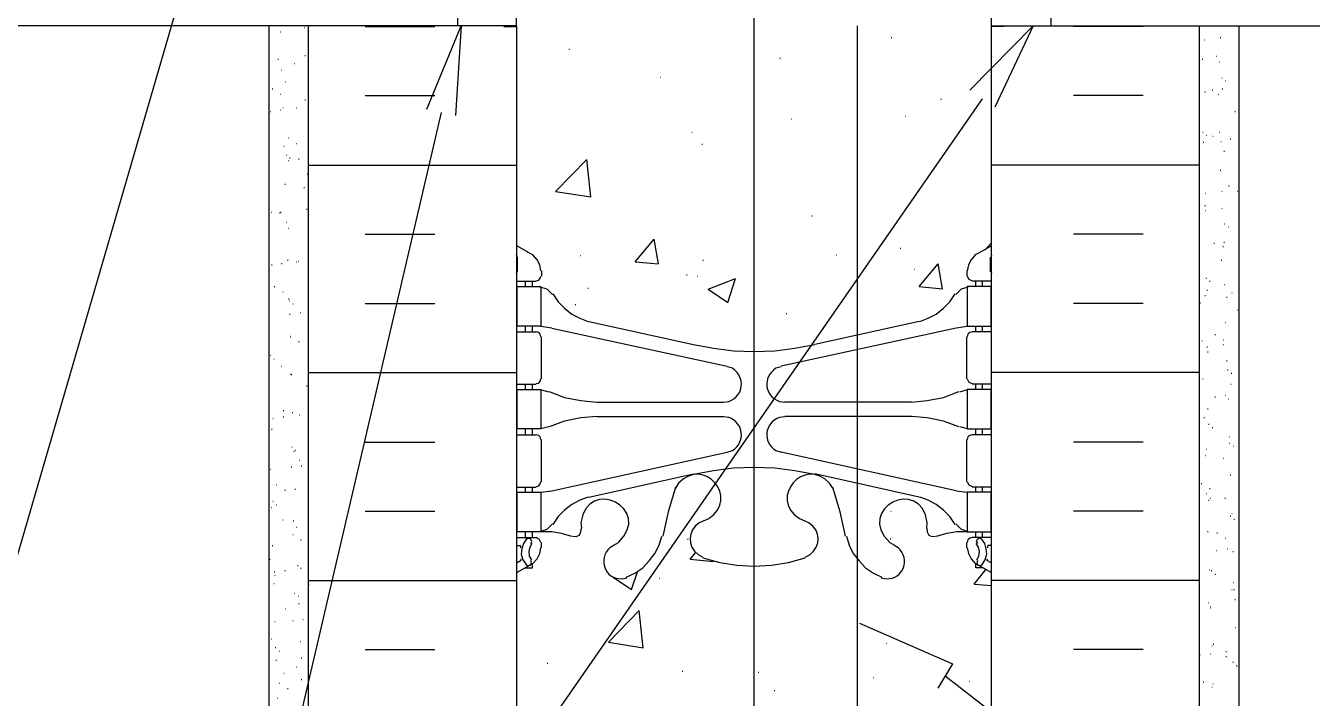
# Model space of a CAD drawing. Header units: millimetres. Extents: x 14 to 201, y 16 to 268.
# Drawn here: x 81.5 to 133.1, y 139.5 to 166.5 of the extents above; entities that cross this region are included whole.
import ezdxf

# ---------------------------------------------------------------- set-up
doc = ezdxf.new("R2010")
doc.units = ezdxf.units.MM
doc.layers.get('0').update_dxf_attribs({"linetype": 'CONTINUOUS'})

msp = doc.modelspace()

# ---------------------------------------------------------------- linework, layer by layer
at = {"color": 0}
for p, q in [((110.745, 112.713), (110.745, 244.878)), ((101.22, 166.497), (101.22, 242.485)), ((120.27, 166.497), (120.27, 242.485)), ((98.848, 168.085), (98.848, 166.497)), ((122.64, 168.085), (122.64, 166.497)), ((87.6088, 167.301), (80.3906, 142.495)), ((101.22, 166.497), (21.9081, 166.497)), ((91.2922, 80.7724), (91.2922, 166.497)), ((92.8797, 137.922), (92.8797, 166.497)), ((97.6203, 163.153), (98.9969, 166.497)), ((98.9969, 166.497), (98.764, 162.899)), ((101.22, 166.497), (101.22, 137.922)), ((114.872, 166.497), (114.872, 80.7724)), ((119.402, 163.915), (121.941, 166.497)), ((120.27, 137.922), (120.27, 166.497)), ((120.27, 166.497), (194.225, 166.497)), ((121.941, 166.497), (120.396, 163.237)), ((128.608, 137.922), (128.608, 166.497)), ((130.196, 80.7724), (130.196, 166.497)), ((119.888, 163.576), (87.4187, 116.756)), ((98.1922, 163.026), (87.4187, 116.756)), ((101.24, 157.671), (101.684, 157.416)), ((101.876, 157.311), (101.663, 157.416)), ((119.825, 157.416), (119.612, 157.311)), ((119.804, 157.416), (120.247, 157.671)), ((101.24, 157.226), (101.22, 157.289)), ((101.24, 157.289), (101.24, 157.289)), ((101.261, 156.633), (101.261, 157.226)), ((102.045, 157.12), (101.876, 157.311)), ((102.15, 156.909), (102.045, 157.12)), ((102.193, 156.676), (102.15, 156.909)), ((119.338, 156.909), (119.295, 156.676)), ((119.443, 157.12), (119.338, 156.909)), ((119.612, 157.311), (119.443, 157.12)), ((120.227, 156.633), (120.227, 157.226)), ((120.247, 157.289), (120.247, 157.289)), ((120.27, 157.289), (120.247, 157.226)), ((101.22, 156.57), (101.24, 156.633)), ((102.108, 156.294), (102.172, 156.38)), ((102.172, 156.38), (102.193, 156.464)), ((102.213, 156.676), (102.213, 156.464)), ((119.275, 156.676), (119.275, 156.464)), ((119.295, 156.464), (119.359, 156.337)), ((119.359, 156.337), (119.485, 156.274)), ((120.247, 156.633), (120.27, 156.57)), ((101.22, 156.253), (102.003, 156.253)), ((101.24, 156.041), (102.193, 156.041)), ((101.24, 154.453), (101.24, 156.041)), ((101.579, 156.041), (101.579, 156.253)), ((101.854, 156.041), (101.854, 156.253)), ((102.003, 156.274), (102.108, 156.294)), ((102.446, 155.935), (102.172, 156.02)), ((102.193, 156.041), (102.193, 154.453)), ((102.658, 155.724), (102.446, 155.935)), ((119.042, 155.935), (118.83, 155.724)), ((119.316, 156.02), (119.042, 155.935)), ((120.247, 156.041), (119.295, 156.041)), ((119.295, 156.041), (119.295, 154.453)), ((120.27, 156.253), (119.485, 156.253)), ((119.634, 156.041), (119.634, 156.253)), ((119.908, 156.041), (119.908, 156.253)), ((120.247, 154.453), (120.247, 156.041)), ((102.679, 155.744), (102.891, 155.426)), ((102.891, 155.426), (103.145, 155.172)), ((118.343, 155.172), (118.597, 155.426)), ((118.597, 155.426), (118.809, 155.744)), ((103.145, 155.172), (103.441, 154.94)), ((103.441, 154.94), (103.759, 154.77)), ((117.729, 154.77), (118.047, 154.94)), ((118.047, 154.94), (118.343, 155.172)), ((102.193, 154.453), (101.24, 154.453)), ((101.579, 154.22), (101.579, 154.453)), ((101.854, 154.22), (101.854, 154.453)), ((102.638, 154.368), (102.193, 154.433)), ((102.638, 154.368), (109.664, 152.845)), ((103.759, 154.77), (104.097, 154.643)), ((104.119, 154.643), (108.31, 153.712)), ((118.85, 154.368), (111.824, 152.845)), ((117.369, 154.643), (113.178, 153.712)), ((117.391, 154.643), (117.729, 154.77)), ((119.295, 154.433), (118.85, 154.368)), ((119.295, 154.453), (120.247, 154.453)), ((119.634, 154.22), (119.634, 154.453)), ((119.908, 154.22), (119.908, 154.453)), ((101.22, 154.22), (102.003, 154.22)), ((102.108, 154.2), (102.003, 154.22)), ((102.172, 154.136), (102.108, 154.2)), ((102.193, 154.03), (102.172, 154.136)), ((102.213, 152.337), (102.213, 154.03)), ((119.275, 152.337), (119.275, 154.03)), ((119.316, 154.136), (119.295, 154.03)), ((119.402, 154.2), (119.316, 154.136)), ((119.485, 154.22), (119.402, 154.2)), ((120.27, 154.22), (119.485, 154.22)), ((108.31, 153.712), (109.115, 153.565)), ((109.115, 153.565), (109.918, 153.458)), ((109.918, 153.458), (110.745, 153.438)), ((110.745, 153.438), (111.57, 153.458)), ((111.57, 153.458), (112.373, 153.565)), ((112.373, 153.565), (113.178, 153.712)), ((109.877, 152.76), (109.664, 152.823)), ((111.824, 152.823), (111.611, 152.76)), ((102.108, 152.167), (102.172, 152.251)), ((102.172, 152.251), (102.193, 152.337)), ((119.295, 152.337), (119.359, 152.21)), ((119.359, 152.21), (119.485, 152.146)), ((101.22, 152.124), (102.003, 152.124)), ((101.24, 151.914), (102.193, 151.914)), ((101.24, 150.326), (101.24, 151.914)), ((101.579, 151.914), (101.579, 152.124)), ((101.854, 151.914), (101.854, 152.124)), ((102.003, 152.146), (102.108, 152.167)), ((102.193, 151.914), (102.193, 150.326)), ((102.509, 151.807), (102.193, 151.892)), ((102.509, 151.807), (102.193, 151.892)), ((102.532, 151.828), (103.145, 151.595)), ((102.532, 151.828), (103.145, 151.595)), ((118.343, 151.595), (118.956, 151.828)), ((118.343, 151.595), (118.956, 151.828)), ((119.295, 151.892), (118.979, 151.807)), ((119.295, 151.892), (118.979, 151.807)), ((120.247, 151.914), (119.295, 151.914)), ((119.295, 151.914), (119.295, 150.326)), ((120.27, 152.124), (119.485, 152.124)), ((119.634, 151.914), (119.634, 152.124)), ((119.908, 151.914), (119.908, 152.124)), ((120.247, 150.326), (120.247, 151.914)), ((103.145, 151.595), (103.801, 151.468)), ((103.145, 151.595), (103.801, 151.468)), ((103.801, 151.468), (104.436, 151.405)), ((103.801, 151.468), (104.436, 151.405)), ((104.436, 151.405), (109.517, 151.405)), ((109.517, 151.405), (109.728, 151.426)), ((111.76, 151.426), (111.971, 151.405)), ((117.052, 151.405), (111.971, 151.405)), ((117.052, 151.405), (117.687, 151.468)), ((117.052, 151.405), (117.687, 151.468)), ((117.687, 151.468), (118.343, 151.595)), ((117.687, 151.468), (118.343, 151.595)), ((103.801, 150.77), (103.145, 150.643)), ((104.436, 150.833), (103.801, 150.77)), ((104.436, 150.833), (109.517, 150.833)), ((109.728, 150.792), (109.517, 150.813)), ((111.971, 150.813), (111.76, 150.792)), ((117.052, 150.833), (111.971, 150.833)), ((117.687, 150.77), (117.052, 150.833)), ((118.343, 150.643), (117.687, 150.77)), ((102.193, 150.326), (101.24, 150.326)), ((101.579, 150.093), (101.579, 150.326)), ((101.854, 150.093), (101.854, 150.326)), ((102.193, 150.347), (102.509, 150.432)), ((103.145, 150.643), (102.532, 150.41)), ((118.956, 150.41), (118.343, 150.643)), ((118.979, 150.432), (119.295, 150.347)), ((119.295, 150.326), (120.247, 150.326)), ((119.634, 150.093), (119.634, 150.326)), ((119.908, 150.093), (119.908, 150.326)), ((101.22, 150.093), (102.003, 150.093)), ((102.108, 150.071), (102.003, 150.093)), ((102.172, 150.008), (102.108, 150.071)), ((102.193, 149.903), (102.172, 150.008)), ((102.213, 148.209), (102.213, 149.903)), ((119.275, 148.209), (119.275, 149.903)), ((119.316, 150.008), (119.295, 149.903)), ((119.402, 150.071), (119.316, 150.008)), ((119.485, 150.093), (119.402, 150.071)), ((120.27, 150.093), (119.485, 150.093)), ((102.638, 147.85), (109.664, 149.394)), ((109.664, 149.394), (109.877, 149.458)), ((111.611, 149.458), (111.824, 149.394)), ((118.85, 147.85), (111.824, 149.394)), ((109.115, 148.653), (108.31, 148.506)), ((109.918, 148.759), (109.115, 148.653)), ((110.745, 148.78), (109.918, 148.759)), ((111.57, 148.759), (110.745, 148.78)), ((112.373, 148.653), (111.57, 148.759)), ((113.178, 148.506), (112.373, 148.653)), ((102.108, 148.04), (102.172, 148.124)), ((102.172, 148.124), (102.193, 148.209)), ((104.119, 147.595), (108.31, 148.526)), ((107.717, 148.146), (107.59, 147.954)), ((117.369, 147.595), (113.178, 148.526)), ((113.897, 147.954), (113.771, 148.146)), ((119.295, 148.209), (119.359, 148.083)), ((119.359, 148.083), (119.485, 148.018)), ((101.22, 147.997), (102.003, 147.997)), ((101.24, 147.786), (102.193, 147.786)), ((101.24, 146.199), (101.24, 147.786)), ((101.579, 147.786), (101.579, 147.997)), ((101.854, 147.786), (101.854, 147.997)), ((102.003, 148.018), (102.108, 148.04)), ((102.193, 147.786), (102.638, 147.85)), ((102.193, 147.786), (102.193, 146.199)), ((104.097, 147.595), (103.759, 147.468)), ((107.59, 147.977), (107.294, 147.002)), ((114.194, 147.002), (113.897, 147.977)), ((117.729, 147.468), (117.391, 147.595)), ((118.85, 147.85), (119.295, 147.786)), ((120.247, 147.786), (119.295, 147.786)), ((119.295, 147.786), (119.295, 146.199)), ((120.27, 147.997), (119.485, 147.997)), ((119.634, 147.786), (119.634, 147.997)), ((119.908, 147.786), (119.908, 147.997)), ((120.247, 146.199), (120.247, 147.786)), ((103.145, 147.066), (102.891, 146.812)), ((103.441, 147.298), (103.145, 147.066)), ((103.759, 147.468), (103.441, 147.298)), ((118.047, 147.298), (117.729, 147.468)), ((118.343, 147.066), (118.047, 147.298)), ((118.597, 146.812), (118.343, 147.066)), ((102.891, 146.812), (102.679, 146.495)), ((103.801, 146.558), (103.823, 146.346)), ((107.294, 147.002), (107.082, 146.029)), ((108.733, 146.643), (108.543, 146.558)), ((108.712, 146.643), (108.924, 146.728)), ((112.564, 146.728), (112.776, 146.643)), ((112.945, 146.558), (112.755, 146.643)), ((114.406, 146.029), (114.194, 147.002)), ((117.665, 146.346), (117.687, 146.558)), ((118.809, 146.495), (118.597, 146.812)), ((102.193, 146.199), (101.24, 146.199)), ((101.579, 145.966), (101.579, 146.199)), ((101.854, 145.966), (101.854, 146.199)), ((102.172, 146.219), (102.446, 146.304)), ((102.616, 146.199), (102.193, 146.199)), ((102.446, 146.304), (102.658, 146.516)), ((103.018, 146.134), (102.616, 146.199)), ((103.441, 146.007), (103.018, 146.134)), ((103.463, 146.029), (103.61, 146.007)), ((103.61, 146.007), (103.737, 146.071)), ((103.737, 146.071), (103.801, 146.199)), ((103.801, 146.199), (103.823, 146.346)), ((106.934, 145.67), (107.041, 146.029)), ((114.449, 146.029), (114.554, 145.67)), ((117.665, 146.346), (117.687, 146.199)), ((117.687, 146.199), (117.751, 146.071)), ((117.751, 146.071), (117.878, 146.007)), ((117.878, 146.007), (118.025, 146.029)), ((118.47, 146.134), (118.047, 146.007)), ((118.872, 146.199), (118.47, 146.134)), ((118.83, 146.516), (119.042, 146.304)), ((119.295, 146.199), (118.872, 146.199)), ((119.042, 146.304), (119.316, 146.219)), ((119.295, 146.199), (120.247, 146.199)), ((119.634, 145.966), (119.634, 146.199)), ((119.908, 145.966), (119.908, 146.199)), ((101.22, 145.966), (102.003, 145.966)), ((101.22, 145.647), (101.346, 145.647)), ((101.388, 145.627), (101.346, 145.647)), ((101.388, 145.564), (101.388, 145.627)), ((101.431, 145.521), (101.41, 145.308)), ((101.494, 145.733), (101.431, 145.521)), ((101.621, 145.923), (101.494, 145.733)), ((101.706, 145.944), (101.621, 145.901)), ((101.79, 145.901), (101.706, 145.944)), ((101.749, 145.584), (101.706, 145.415)), ((101.833, 145.733), (101.749, 145.584)), ((101.833, 145.817), (101.79, 145.901)), ((101.79, 145.733), (101.833, 145.817)), ((102.129, 145.901), (102.003, 145.966)), ((102.193, 145.774), (102.129, 145.901)), ((102.15, 145.331), (102.193, 145.564)), ((102.213, 145.564), (102.213, 145.774)), ((105.135, 145.67), (104.965, 145.564)), ((105.114, 145.67), (105.304, 145.774)), ((106.765, 145.331), (106.934, 145.67)), ((114.554, 145.67), (114.723, 145.331)), ((116.184, 145.774), (116.374, 145.67)), ((116.523, 145.564), (116.353, 145.67)), ((119.275, 145.564), (119.275, 145.774)), ((119.316, 145.881), (119.295, 145.774)), ((119.295, 145.564), (119.338, 145.331)), ((119.402, 145.944), (119.316, 145.881)), ((119.485, 145.966), (119.402, 145.944)), ((120.27, 145.966), (119.485, 145.966)), ((119.698, 145.901), (119.655, 145.817)), ((119.655, 145.817), (119.698, 145.733)), ((119.741, 145.584), (119.655, 145.733)), ((119.782, 145.944), (119.698, 145.901)), ((119.782, 145.415), (119.741, 145.584)), ((119.867, 145.901), (119.782, 145.944)), ((119.994, 145.733), (119.867, 145.923)), ((120.057, 145.521), (119.994, 145.733)), ((120.078, 145.308), (120.057, 145.521)), ((120.142, 145.647), (120.1, 145.627)), ((120.1, 145.627), (120.1, 145.564)), ((120.27, 145.647), (120.142, 145.647)), ((101.41, 145.055), (101.24, 144.949)), ((101.388, 145.034), (101.41, 145.118)), ((101.41, 145.308), (101.473, 145.076)), ((101.473, 145.076), (101.6, 144.885)), ((101.706, 145.415), (101.727, 145.225)), ((101.727, 145.225), (101.812, 145.076)), ((101.812, 144.971), (101.79, 145.055)), ((101.876, 144.928), (102.045, 145.118)), ((102.045, 145.118), (102.15, 145.331)), ((106.279, 144.759), (106.532, 145.034)), ((106.532, 145.034), (106.765, 145.331)), ((108.5, 145.288), (108.692, 145.182)), ((108.692, 145.161), (109.368, 144.971)), ((112.12, 144.971), (112.796, 145.161)), ((112.796, 145.182), (112.988, 145.288)), ((114.723, 145.331), (114.956, 145.034)), ((114.956, 145.034), (115.209, 144.759)), ((119.338, 145.331), (119.443, 145.118)), ((119.443, 145.118), (119.612, 144.928)), ((119.676, 145.076), (119.761, 145.225)), ((119.698, 145.055), (119.676, 144.971)), ((119.761, 145.225), (119.782, 145.415)), ((119.888, 144.885), (120.015, 145.076)), ((120.015, 145.076), (120.078, 145.308)), ((120.078, 145.118), (120.1, 145.034)), ((120.247, 144.949), (120.078, 145.055)), ((101.684, 144.822), (101.24, 144.569)), ((101.579, 144.885), (101.663, 144.843)), ((101.579, 144.759), (101.854, 144.759)), ((101.663, 144.822), (101.876, 144.928)), ((101.663, 144.843), (101.769, 144.865)), ((101.769, 144.865), (101.812, 144.971)), ((101.854, 144.759), (101.854, 144.908)), ((105.621, 144.379), (105.96, 144.546)), ((105.96, 144.546), (106.279, 144.759)), ((109.368, 144.971), (110.046, 144.865)), ((110.046, 144.865), (110.745, 144.822)), ((110.745, 144.822), (111.442, 144.865)), ((111.442, 144.865), (112.12, 144.971)), ((115.209, 144.759), (115.528, 144.546)), ((115.528, 144.546), (115.867, 144.379)), ((119.612, 144.928), (119.825, 144.822)), ((119.634, 144.759), (119.634, 144.908)), ((119.908, 144.759), (119.634, 144.759)), ((119.676, 144.971), (119.718, 144.865)), ((119.718, 144.865), (119.825, 144.843)), ((120.247, 144.569), (119.804, 144.822)), ((119.825, 144.843), (119.908, 144.885)), ((105.453, 144.314), (105.643, 144.356)), ((115.845, 144.356), (116.036, 144.314)), ((114.978, 142.536), (118.703, 140.907)), ((118.703, 140.907), (118.11, 139.933)), ((118.407, 140.419), (134.006, 128.355))]:
    msp.add_line(p, q, dxfattribs=at)
at = {"color": 252}
for p, q in [((91.736, 166.265), (91.7582, 166.265)), ((92.7104, 166.432), (92.7308, 166.432)), ((95.1438, 166.475), (97.9385, 166.475)), ((100.711, 166.475), (101.22, 166.475)), ((120.777, 166.475), (120.27, 166.475)), ((126.344, 166.475), (123.549, 166.475)), ((133.074, 166.497), (133.096, 166.497)), ((116.247, 166.032), (116.269, 166.032)), ((128.8, 165.946), (128.82, 165.946)), ((129.433, 166.032), (129.456, 166.032)), ((91.652, 165.163), (91.6725, 165.163)), ((92.7308, 165.311), (92.753, 165.311)), ((92.8578, 165.566), (92.8797, 165.566)), ((103.314, 165.566), (103.336, 165.566)), ((111.781, 165.206), (111.803, 165.206)), ((128.714, 165.163), (128.735, 165.163)), ((129.286, 165.29), (129.307, 165.29)), ((91.7787, 164.74), (91.7995, 164.74)), ((92.3078, 164.994), (92.3286, 164.994)), ((120.247, 164.846), (120.27, 164.846)), ((129.392, 165.057), (129.413, 165.057)), ((91.9484, 164.253), (91.9688, 164.253)), ((106.977, 164.444), (106.998, 164.444)), ((129.497, 164.422), (129.519, 164.422)), ((129.646, 164.295), (129.667, 164.295)), ((130.175, 164.062), (130.196, 164.062)), ((91.4192, 163.977), (91.4396, 163.977)), ((91.736, 163.766), (91.7582, 163.766)), ((95.1438, 163.703), (97.9385, 163.703)), ((118.237, 163.555), (118.258, 163.555)), ((126.344, 163.703), (123.549, 163.703)), ((128.82, 163.85), (128.841, 163.85)), ((129.117, 163.935), (129.137, 163.935)), ((129.35, 163.766), (129.37, 163.766)), ((129.519, 163.978), (129.54, 163.978)), ((91.3335, 163.067), (91.3557, 163.067)), ((91.736, 163.131), (91.7582, 163.131)), ((91.8422, 163.216), (91.8626, 163.216)), ((92.3918, 163.216), (92.414, 163.216)), ((92.7308, 163.533), (92.753, 163.533)), ((130.028, 163.067), (130.048, 163.067)), ((112.226, 162.771), (112.247, 162.771)), ((116.798, 162.877), (116.819, 162.877)), ((92.0542, 162.009), (92.075, 162.009)), ((108.246, 162.242), (108.267, 162.242)), ((128.735, 162.242), (128.757, 162.242)), ((128.884, 162.115), (128.904, 162.115)), ((129.137, 162.072), (129.159, 162.072)), ((129.392, 162.242), (129.413, 162.242)), ((91.8849, 161.671), (91.9057, 161.671)), ((92.3918, 161.776), (92.414, 161.776)), ((108.649, 161.756), (108.669, 161.756)), ((128.757, 161.84), (128.778, 161.84)), ((129.456, 161.862), (129.476, 161.862)), ((129.836, 161.968), (129.858, 161.968)), ((91.991, 161.332), (92.0115, 161.332)), ((92.0542, 161.1), (92.075, 161.1)), ((92.1177, 161.204), (92.1385, 161.204)), ((92.4775, 161.163), (92.498, 161.163)), ((102.785, 159.851), (104.033, 161.142)), ((104.203, 159.639), (104.033, 161.142)), ((129.582, 161.48), (129.603, 161.48)), ((92.8165, 160.57), (92.837, 160.57)), ((92.8797, 160.909), (101.22, 160.909)), ((128.608, 160.909), (120.27, 160.909)), ((129.433, 160.718), (129.456, 160.718)), ((91.9261, 160.147), (91.9484, 160.147)), ((92.6881, 160.019), (92.7104, 160.019)), ((129.772, 160.082), (129.795, 160.082)), ((102.785, 159.851), (104.203, 159.639)), ((128.841, 159.786), (128.863, 159.786)), ((129.498, 159.872), (129.519, 159.872)), ((130.112, 159.872), (130.132, 159.872)), ((91.3765, 159.024), (91.3984, 159.024)), ((91.7152, 159.004), (91.736, 159.004)), ((91.7582, 159.024), (91.7787, 159.024)), ((92.7943, 159.153), (92.8165, 159.153)), ((128.82, 159.3), (128.841, 159.3)), ((128.841, 159.088), (128.863, 159.088)), ((129.498, 159.173), (129.519, 159.173)), ((91.991, 158.623), (92.0115, 158.623)), ((92.0542, 158.39), (92.075, 158.39)), ((113.052, 158.877), (113.072, 158.877)), ((129.603, 158.558), (129.625, 158.558)), ((129.752, 158.432), (129.772, 158.432)), ((95.1438, 158.137), (97.9385, 158.137)), ((105.982, 157.036), (106.743, 157.945)), ((106.912, 156.95), (106.743, 157.945)), ((126.344, 158.137), (123.549, 158.137)), ((92.8578, 157.67), (92.8797, 157.67)), ((116.607, 157.585), (116.629, 157.585)), ((119.994, 157.502), (120.27, 157.798)), ((129.18, 157.776), (129.201, 157.776)), ((129.54, 157.649), (129.562, 157.649)), ((129.582, 157.818), (129.603, 157.818)), ((91.3984, 156.907), (91.4192, 156.907)), ((91.7995, 156.972), (91.8214, 156.972)), ((92.0323, 157.099), (92.0542, 157.099)), ((92.3918, 157.034), (92.414, 157.034)), ((92.4567, 157.056), (92.4775, 157.056)), ((103.78, 157.289), (103.802, 157.289)), ((105.982, 157.036), (106.912, 156.95)), ((108.692, 157.099), (108.712, 157.099)), ((114.046, 157.311), (114.067, 157.311)), ((117.369, 156.041), (118.131, 156.95)), ((118.3, 155.955), (118.131, 156.95)), ((129.476, 157.098), (129.498, 157.098)), ((108.035, 156.507), (108.056, 156.507)), ((108.458, 156.464), (108.479, 156.464)), ((108.902, 155.935), (110.003, 156.358)), ((109.686, 155.406), (110.003, 156.358)), ((117.158, 156.74), (117.179, 156.74)), ((128.863, 156.378), (128.884, 156.378)), ((91.2922, 156.188), (91.313, 156.188)), ((91.5031, 156.039), (91.525, 156.039)), ((91.8422, 155.829), (91.8626, 155.829)), ((104.076, 155.978), (104.098, 155.978)), ((108.902, 155.935), (109.686, 155.406)), ((117.369, 156.041), (118.3, 155.955)), ((128.904, 155.892), (128.927, 155.892)), ((129.01, 156.252), (129.033, 156.252)), ((129.603, 156.125), (129.625, 156.125)), ((129.899, 155.808), (129.921, 155.808)), ((92.075, 155.554), (92.0958, 155.554)), ((92.0958, 155.469), (92.1177, 155.469)), ((92.2443, 155.342), (92.2651, 155.342)), ((95.1438, 155.363), (97.9385, 155.363)), ((103.569, 155.321), (103.59, 155.321)), ((126.344, 155.363), (123.549, 155.363)), ((128.63, 155.385), (128.651, 155.385)), ((128.82, 155.681), (128.841, 155.681)), ((129.689, 155.616), (129.709, 155.616)), ((92.1177, 154.94), (92.1385, 154.94)), ((92.5407, 155.003), (92.5615, 155.003)), ((112.036, 154.962), (112.057, 154.962)), ((130.112, 155.109), (130.132, 155.109)), ((129.646, 154.601), (129.667, 154.601)), ((92.1385, 154.051), (92.159, 154.051)), ((92.1385, 154.03), (92.159, 154.03)), ((92.4775, 153.839), (92.498, 153.839)), ((128.694, 153.861), (128.714, 153.861)), ((129.223, 154.114), (129.243, 154.114)), ((129.562, 153.902), (129.582, 153.902)), ((91.3335, 153.289), (91.3557, 153.289)), ((128.904, 153.628), (128.927, 153.628)), ((128.927, 153.416), (128.947, 153.416)), ((129.562, 153.712), (129.582, 153.712)), ((91.4823, 153.14), (91.5031, 153.14)), ((91.7787, 152.844), (91.7995, 152.844)), ((92.8578, 152.993), (92.8797, 152.993)), ((129.689, 153.056), (129.709, 153.056)), ((92.1604, 152.527), (92.1812, 152.527)), ((92.1812, 152.506), (92.2017, 152.506)), ((92.8797, 152.59), (101.22, 152.59)), ((128.608, 152.59), (120.27, 152.59)), ((128.736, 152.337), (128.757, 152.337)), ((129.73, 152.696), (129.752, 152.696)), ((129.879, 152.568), (129.899, 152.568)), ((92.7943, 152.061), (92.8165, 152.061)), ((129.646, 151.681), (129.667, 151.681)), ((129.858, 152.124), (129.879, 152.124)), ((129.223, 151.616), (129.243, 151.616)), ((129.752, 151.532), (129.772, 151.532)), ((91.4396, 150.749), (91.4619, 150.749)), ((91.8626, 151.066), (91.8849, 151.066)), ((91.8626, 150.813), (91.8849, 150.813)), ((92.2225, 150.982), (92.2443, 150.982)), ((92.498, 150.896), (92.5202, 150.896)), ((128.778, 150.792), (128.8, 150.792)), ((128.927, 151.129), (128.947, 151.129)), ((91.3984, 150.325), (91.4192, 150.325)), ((128.968, 150.516), (128.99, 150.516)), ((129.117, 150.388), (129.137, 150.388)), ((95.1438, 149.797), (97.9385, 149.797)), ((126.344, 149.797), (123.549, 149.797)), ((129.795, 150.008), (129.815, 150.008)), ((129.795, 149.754), (129.815, 149.754)), ((129.963, 149.648), (129.985, 149.648)), ((92.2017, 149.605), (92.2239, 149.605)), ((92.2874, 149.437), (92.3078, 149.437)), ((92.3505, 149.479), (92.3713, 149.479)), ((128.841, 149.268), (128.863, 149.268)), ((128.884, 149.521), (128.904, 149.521)), ((129.562, 149.16), (129.582, 149.16)), ((91.3335, 148.717), (91.3557, 148.717)), ((92.1812, 148.802), (92.2017, 148.802)), ((92.498, 149.076), (92.5202, 149.076)), ((92.5834, 148.843), (92.6042, 148.843)), ((91.5885, 148.081), (91.6093, 148.081)), ((128.671, 148.145), (128.694, 148.145)), ((129.836, 148.483), (129.858, 148.483)), ((91.9261, 147.869), (91.9484, 147.869)), ((92.3286, 147.913), (92.3505, 147.913)), ((128.884, 147.744), (128.904, 147.744)), ((129.01, 147.934), (129.033, 147.934)), ((129.033, 147.552), (129.053, 147.552)), ((129.625, 147.552), (129.646, 147.552)), ((91.3765, 147.172), (91.397, 147.172)), ((91.4396, 147.425), (91.4619, 147.425)), ((91.5885, 147.278), (91.6093, 147.278)), ((128.969, 147.468), (128.99, 147.468)), ((91.8422, 146.685), (91.8626, 146.685)), ((92.2651, 146.643), (92.2874, 146.643)), ((95.1438, 147.024), (97.9385, 147.024)), ((116.227, 147.024), (116.247, 147.024)), ((126.344, 147.024), (123.549, 147.024)), ((129.836, 146.833), (129.858, 146.833)), ((129.899, 146.939), (129.921, 146.939)), ((129.985, 146.706), (130.006, 146.706)), ((92.2443, 146.091), (92.2651, 146.091)), ((92.3918, 146.389), (92.414, 146.389)), ((128.927, 146.219), (128.947, 146.219)), ((129.307, 146.155), (129.329, 146.155)), ((91.4192, 145.647), (91.4396, 145.647)), ((92.5615, 145.881), (92.5834, 145.881)), ((108.077, 145.903), (108.099, 145.903)), ((116.204, 145.923), (116.227, 145.923)), ((129.646, 145.944), (129.667, 145.944)), ((129.709, 145.521), (129.73, 145.521)), ((91.313, 145.096), (91.3335, 145.096)), ((108.183, 145.098), (108.395, 145.351)), ((108.183, 145.098), (109.115, 145.012)), ((109.115, 145.012), (109.115, 145.034)), ((129.286, 145.457), (129.307, 145.457)), ((129.942, 145.415), (129.963, 145.415)), ((91.5031, 144.589), (91.525, 144.589)), ((91.525, 144.463), (91.5458, 144.463)), ((91.9275, 144.653), (91.9484, 144.653)), ((92.4348, 144.843), (92.4553, 144.843)), ((92.5615, 144.737), (92.5834, 144.737)), ((105.833, 143.891), (106.066, 144.589)), ((119.571, 144.103), (120.057, 144.695)), ((128.99, 144.675), (129.01, 144.675)), ((129.074, 144.653), (129.096, 144.653)), ((129.223, 144.504), (129.243, 144.504)), ((91.4823, 144.123), (91.5031, 144.123)), ((92.8797, 144.25), (101.22, 144.25)), ((92.8797, 144.102), (92.9005, 144.102)), ((105.092, 144.379), (105.833, 143.891)), ((106.934, 144.336), (106.955, 144.336)), ((119.571, 144.103), (120.27, 144.04)), ((128.608, 144.25), (120.27, 144.25)), ((129.963, 144.166), (129.985, 144.166)), ((92.3078, 143.742), (92.3286, 143.742)), ((92.4567, 143.615), (92.4775, 143.615)), ((129.899, 143.87), (129.921, 143.87)), ((129.985, 143.891), (130.006, 143.891)), ((130.028, 143.488), (130.048, 143.488)), ((91.9484, 143.106), (91.9688, 143.106)), ((92.4775, 143.32), (92.498, 143.32)), ((104.902, 141.774), (106.13, 143.044)), ((106.299, 141.541), (106.13, 143.044)), ((128.947, 143.361), (128.969, 143.361)), ((129.033, 143.192), (129.053, 143.192)), ((129.033, 143.151), (129.053, 143.151)), ((91.525, 142.599), (91.5458, 142.599)), ((92.2443, 142.642), (92.2651, 142.642)), ((92.6469, 142.683), (92.6677, 142.683)), ((91.3765, 141.901), (91.397, 141.901)), ((130.048, 142.367), (130.069, 142.367)), ((91.5458, 141.562), (91.5666, 141.562)), ((91.6947, 141.414), (91.7152, 141.414)), ((92.5407, 141.796), (92.5615, 141.796)), ((95.1438, 141.478), (97.9385, 141.478)), ((104.902, 141.774), (106.299, 141.541)), ((116.036, 141.733), (116.057, 141.733)), ((126.344, 141.478), (123.549, 141.478)), ((129.096, 141.627), (129.117, 141.627)), ((129.159, 141.689), (129.18, 141.689)), ((129.667, 141.394), (129.689, 141.394)), ((91.5666, 141.055), (91.5885, 141.055)), ((92.5834, 141.139), (92.6042, 141.139)), ((102.447, 140.928), (102.468, 140.928)), ((128.608, 141.266), (128.63, 141.266)), ((129.033, 141.308), (129.053, 141.308)), ((129.667, 141.202), (129.689, 141.202)), ((129.942, 140.969), (129.963, 140.969)), ((91.8849, 140.525), (91.9057, 140.525)), ((92.3918, 140.779), (92.414, 140.779)), ((107.866, 140.611), (107.887, 140.611)), ((110.914, 140.568), (110.935, 140.568)), ((115.528, 140.356), (115.548, 140.356)), ((130.091, 140.842), (130.112, 140.842)), ((130.091, 140.822), (130.112, 140.822)), ((91.6947, 140.123), (91.7152, 140.123)), ((92.0323, 139.911), (92.0542, 139.911)), ((92.5834, 140.272), (92.6042, 140.272)), ((111.548, 139.827), (111.57, 139.827)), ((119.381, 140.208), (119.402, 140.208)), ((128.757, 140.186), (128.778, 140.186)), ((129.096, 139.974), (129.117, 139.974)), ((129.137, 140.103), (129.159, 140.103)), ((91.6298, 139.531), (91.652, 139.531))]:
    msp.add_line(p, q, dxfattribs=at)
at = {"color": 0}
for points in [[(109.728, 151.426), (110.337, 151.667), (110.409, 152.397), (109.877, 152.76)], [(111.611, 152.76), (111.079, 152.397), (111.151, 151.667), (111.76, 151.426)], [(109.877, 149.458), (110.409, 149.82), (110.337, 150.551), (109.728, 150.792)], [(111.76, 150.792), (111.151, 150.551), (111.079, 149.82), (111.611, 149.458)], [(108.924, 146.728), (110.202, 147.567), (108.719, 149.254), (107.717, 148.146)], [(113.771, 148.146), (112.769, 149.254), (111.286, 147.567), (112.564, 146.728)], [(105.304, 145.774), (106.726, 147.121), (104.053, 148.478), (103.801, 146.558)], [(117.687, 146.558), (117.435, 148.478), (114.762, 147.121), (116.184, 145.774)], [(108.543, 146.558), (108.064, 146.265), (108.058, 145.605), (108.5, 145.288)], [(112.988, 145.288), (113.43, 145.605), (113.424, 146.265), (112.945, 146.558)], [(104.965, 145.564), (104.468, 145.101), (104.74, 144.304), (105.453, 144.314)], [(116.036, 144.314), (116.748, 144.304), (117.02, 145.101), (116.523, 145.564)]]:
    msp.add_open_spline(points, degree=3, dxfattribs=at)

doc.saveas('drawing.dxf')
